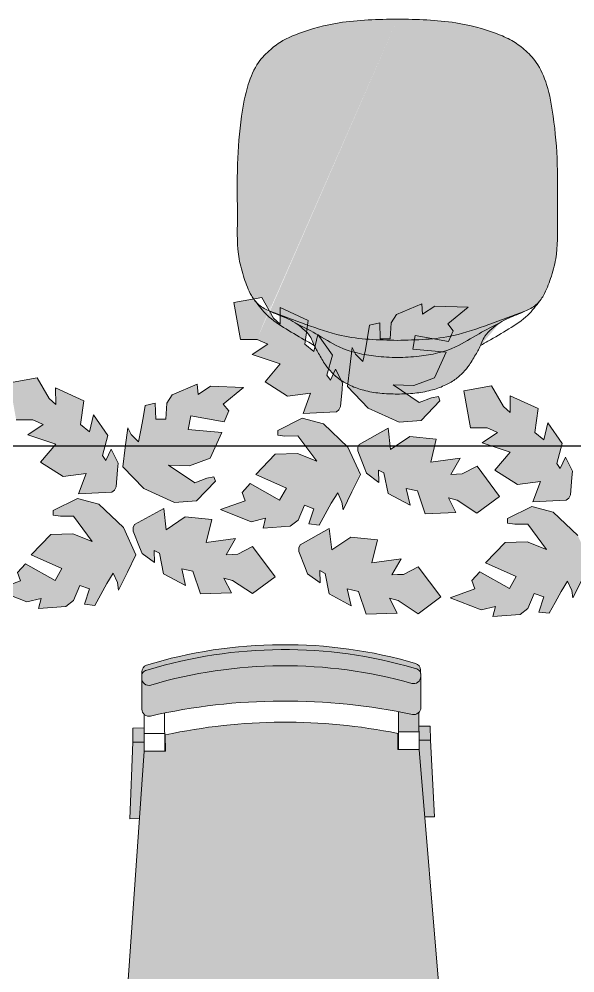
# Model space of a CAD drawing. Header units: millimetres. Extents: x -2729 to 15248, y -12439 to 5292.
# Drawn here: x 4422.8 to 4501.7, y -8252.7 to -8117.3 of the extents above; entities that cross this region are included whole.
import ezdxf

# ---------------------------------------------------------------- set-up
doc = ezdxf.new("R2010")
doc.units = ezdxf.units.MM
doc.layers.add('gzm', color=250, linetype='Continuous', lineweight=20)
doc.layers.add('ölçüüü', color=165, linetype='Continuous', lineweight=20)
doc.layers.add('tefris', color=39, linetype='Continuous')

# ---------------------------------------------------------------- blocks, each defined once
blk = doc.blocks.new('dfgbdf')
at = {"layer": 'tefris', "color": 250, "lineweight": 9}
for p, q in [((-2454111.619684269, 525210.158802735), (-2454111.61313714, 525211.0721156007)), ((-2454072.020701715, 525209.8749354146), (-2454072.014154585, 525210.7882482801)), ((-2454111.619684269, 525210.158802735), (-2454111.651142441, 525205.7704439993)), ((-2454111.619684269, 525210.158802735), (-2454111.651142441, 525205.7704439993)), ((-2454072.020701715, 525209.8749354146), (-2454072.052159887, 525205.4865766789)), ((-2454072.020701715, 525209.8749354146), (-2454072.052159887, 525205.4865766789)), ((-2454111.393876919, 525199.8079857455), (-2454111.356269388, 525205.054168995)), ((-2454108.455731259, 525205.1188426953), (-2454108.493951429, 525199.7871974818)), ((-2454075.256584268, 525204.8808529217), (-2454075.294804439, 525199.5492077086)), ((-2454072.394878949, 525199.528419445), (-2454072.357271417, 525204.7746026947)), ((-2454112.985563781, 525203.1195695786), (-2454112.999900517, 525201.1196209646)), ((-2454112.985563781, 525203.1195695786), (-2454111.370220672, 525203.107989909)), ((-2454111.375956003, 525202.3079215129), (-2454108.476030512, 525202.2871332491)), ((-2454070.75587959, 525202.8168439397), (-2454072.371222701, 525202.8284236089)), ((-2454070.75587959, 525202.8168439397), (-2454070.770216322, 525200.816895326)), ((-2454112.999900517, 525201.1196209646), (-2454113.57778656, 525190.2564495396)), ((-2454112.999900517, 525201.1196209646), (-2454111.384557405, 525201.1080412957)), ((-2454108.377466755, 525202.0864215513), (-2454108.393953999, 525199.7864806453)), ((-2454075.378314627, 525201.8498654515), (-2454075.394801869, 525199.5499245452)), ((-2454075.276883522, 525202.0491434757), (-2454072.376958031, 525202.0283552122)), ((-2454114.364413285, 525164.5024694676), (-2454111.393876919, 525199.8079857455)), ((-2454111.393876919, 525199.8079857455), (-2454108.393953999, 525199.7864806453)), ((-2454075.394801869, 525199.5499245452), (-2454072.394878949, 525199.528419445)), ((-2454069.8998299, 525163.7397039934), (-2454072.394878949, 525199.528419445)), ((-2454070.770216322, 525200.816895326), (-2454072.385559435, 525200.828474995)), ((-2454070.770216322, 525200.816895326), (-2454070.348128059, 525189.946555534)), ((-2454113.57778656, 525190.2564495396), (-2454112.198356299, 525190.2465610235)), ((-2454070.348128059, 525189.946555534), (-2454071.727558321, 525189.95644405))]:
    blk.add_line(p, q, dxfattribs=at)
for centre, radius, start, end in [((-2454092.409191321, 525148.7779265486), 65.89265889045396, 89.45884940670703, 106.2935274857314), ((-2454092.109199028, 525148.7757760386), 65.89265889045396, 72.8850311529628, 89.71970926283139), ((-2454092.409191321, 525148.7779265486), 65.19265889045396, 89.45884940670703, 106.2935274857314), ((-2454092.112385946, 525148.7757988839), 65.19265889045396, 72.8850311529628, 89.71970926283139), ((-2454110.613162832, 525211.0649472337), 1, 106.424976356534, 179.5892793318425), ((-2454073.014128892, 525210.795416647), 1, 359.5892793318426, 72.75358231075933), ((-2454110.95488347, 525210.5468397918), 0.6645643387296895, 128.1842560686453, 174.5564035868221), ((-2454110.477309588, 525209.903743491), 1.465455548318734, 98.72199400806039, 127.3173746617995), ((-2454092.43093583, 525145.7446062912), 65.92605708526092, 89.4589154703867, 105.7679051027529), ((-2454092.130943537, 525145.7424557811), 65.92605708526092, 73.41065353881503, 89.71964317462334), ((-2454073.169802533, 525209.636302729), 1.465455548318734, 51.8611839938373, 80.45656463648214), ((-2454072.683058072, 525210.2724862649), 0.6645643387296895, 4.622155051725973, 50.99430259902947), ((-2454110.619709962, 525210.1516343682), 1, 179.5892793318425, 285.8993206494205), ((-2454073.020676022, 525209.8821037814), 1, 253.2792379985671, 359.5892793318426), ((-2454092.605583447, 525121.3815767524), 85.28971260092196, 89.48851251595534, 102.0700716838015), ((-2454092.305591153, 525121.3794262424), 85.28971260092196, 77.10848695473183, 89.69004613117218), ((-2454110.651168134, 525205.7632756322), 1, 179.5892793318425, 282.1716553241168), ((-2454073.052134194, 525205.4937450454), 1, 257.0069033155113, 359.5892793318426), ((-2454092.445793999, 525122.746649585), 80.92352941175771, 77.82438813700311, 101.3541705151467), ((-2454072.892565872, 525163.5310621646), 3, 344.9838835373608, 3.987984671885633)]:
    blk.add_arc(centre, radius, start, end, dxfattribs=at)
blk = doc.blocks.new('ttyt')
at = {"layer": 'tefris'}
h = blk.add_hatch(color=18, dxfattribs=at)
h.set_gradient(color1=(8, 8, 8), color2=(92, 92, 92), one_color=1, tint=0.3600000143051147, name='CYLINDER')
h.paths.add_polyline_path([(6334.178618105374, 5339.682296251695, 0.3305505333251211), (6333.474442857099, 5338.720571267003), (6333.478429523077, 5338.200060074267, -0.2427438629334576), (6333.754304830696, 5338.743404545871, -0.119052518395025), (6334.387333011036, 5339.013169426988, -0.0735875389792936), (6353.256004725363, 5341.885979214966, -0.0735875389735171), (6372.160210360553, 5339.257135819461, -0.1190525126681235), (6372.796670255961, 5338.995570291582, -0.2196094287040335), (6373.07660225943, 5338.514117307777), (6373.073616796883, 5338.976350916367, 0.3305455976475086), (6372.357077971813, 5339.928882158877, 0.0735875385497968), (6353.249890330029, 5342.585952510177, 0.0735875387030554)])
edge = h.paths.add_edge_path()
edge.add_ellipse((6417.213796264273, 5230.364866829062), major_axis=(-119.3420201236627, 37.18174596169329), ratio=0.4265283154215424, start_angle=297.7073354583348, end_angle=323.01772509326184, ccw=False)
edge.add_line((6375.765653235617, 5292.718661645711), (6372.84636196053, 5327.71237951848))
edge.add_line((6372.846361960063, 5327.71237951848), (6369.846424531438, 5327.693003607382))
edge.add_line((6369.846424531903, 5327.6930036068), (6369.831569667685, 5329.992955635701))
edge.add_arc((6353.843589830924, 5250.664511096248), 80.92352941115504, 438.6051640350927, 462.1349463954)
edge.add_line((6336.832257955116, 5329.779820614544), (6336.847112819799, 5327.479868585876))
edge.add_line((6336.847112819799, 5327.47986858576), (6333.847175391171, 5327.460492674544))
edge.add_line((6333.847175391171, 5327.460492674544), (6331.326726071782, 5291.673557088935))
edge.add_arc((6334.319313206024, 5291.462791230114), 3.000000000802631, 175.9713498595306, 194.9687877263636)
h.paths.add_polyline_path([(6371.899771915995, 5332.690089227448, 0.4790289221056363), (6373.107859079506, 5333.674680017217), (6373.079515705597, 5338.063033634615, -0.500271849319481), (6371.804906211573, 5337.095025118956, 0.07128175433068201), (6353.269266188856, 5339.586015168627, 0.0712817547301692), (6334.767348582635, 5336.855807990119, -0.5002619448420746), (6333.480341856148, 5337.807239916691), (6333.508685195599, 5333.418891651606, 0.4790207402578018), (6334.729389093596, 5332.450014150053, -0.0549629285443206), (6353.301559147671, 5334.586158196026, -0.054962927260355)])
h.paths.add_polyline_path([(6353.256004725363, 5341.885979214966, 0.0735875389792797), (6334.387333011036, 5339.013169426988, 0.1254224069759553), (6333.725071413222, 5338.721070913879, 0.2281353875295868), (6333.478429523077, 5338.200060074267), (6333.480341651259, 5337.807271609366), (6333.480341856148, 5337.807239924142, 0.4988503369004011), (6334.763017048373, 5336.854520765882, -0.071298977506095), (6353.269266188856, 5339.586015168627, -0.0712989770642944), (6371.809254000675, 5337.093793954749, 0.4988602312897345), (6373.079515704667, 5338.063033634846), (6373.07660225943, 5338.514117309408, 0.205143870496195), (6372.826189772937, 5338.973616089722, 0.1254224130629383), (6372.160210360553, 5339.257135819461, 0.0735875389735347)])
h.paths.add_polyline_path([(6373.644054954652, 5318.150386228742), (6375.023491885293, 5318.159295697048), (6374.453316081095, 5329.022874538371), (6372.83796515806, 5329.012441355551), (6372.846361960063, 5327.71237951848)])
h.paths.add_polyline_path([(6331.793624328231, 5317.88008385017), (6333.173061259802, 5317.888993319174), (6333.847175391171, 5327.460492674544), (6333.838778589166, 5328.760554511617), (6332.223427666132, 5328.750121329495)])
h.paths.add_polyline_path([(6333.825861315023, 5330.760512797212), (6332.210510391988, 5330.750079614393), (6332.223427666132, 5328.750121329495), (6333.838778589166, 5328.760554511617)])
h.paths.add_polyline_path([(6372.83796515806, 5329.012441355551), (6374.453316081095, 5329.022874538371), (6374.440398806486, 5331.022832823967), (6372.825047883451, 5331.012399641381)])
h.paths.add_polyline_path([(6369.930275853503, 5330.193597327502), (6372.830215367269, 5330.212327374894), (6372.8124778967, 5332.958588138271, -0.2540112033113549), (6371.896345175583, 5332.690824602548, 0.0059357257269831), (6369.911554889997, 5333.092130356053)])
at = {"layer": 'tefris', "xscale": -1, "rotation": 359.9593345443694}
blk.add_blockref('dfgbdf', (-2448110.687908199, -518130.1673600384), dxfattribs=at)
blk = doc.blocks.new('çiçekkk')
at = {"lineweight": -2}
h = blk.add_hatch(color=256, dxfattribs=at)
h.dxf.hatch_style = 1
h.set_gradient(color1=(127, 255, 127), color2=(63, 127, 63), tint=1, name='SPHERICAL')
h.paths.add_polyline_path([(-47.96154645910064, 0.5376430540636647), (-50.96746536091086, -2.476748917973964), (-55.39989788441744, -4.388911243875551), (-58.51739452460242, -4.090612729104575), (-61.1360130662124, -1.251930644386447), (-60.911898543578, -0.6307007643354156), (-59.91132123253557, -0.8510128377283763), (-58.20042601975547, -1.525368332409925), (-54.4277642706147, 0.9023637774416784), (-57.38447382557932, 0.8624842868266567), (-60.30728056231964, 2.033803496174185), (-61.87993269318758, 5.700610700534522), (-57.12461009446633, 6.010245471451527), (-57.43473752106546, 7.966973376313035), (-62.18488443077148, 7.214108947178829), (-62.81215603592864, 8.765800904574464), (-61.99696281415345, 9.726480561030256), (-64.84585357951437, 12.14393202453357), (-60.13471887242849, 12.21305429438234), (-58.41419653866068, 11.03109837291595), (-58.24707209342159, 12.50074880404645), (-54.72694978751679, 10.89391950477056), (-53.97715834938754, 9.701660292052107), (-53.88483485281904, 7.404170659168812), (-52.46114298267276, 7.382464675157279), (-52.34731463141361, 9.65947957289154), (-50.93075710686207, 9.296393239575991), (-50.6699932606716, 7.542382492576508), (-50.40922941447568, 5.788371745572476), (-50.06840100097725, 4.096814882081162), (-49.02789061276052, 5.140258256840752), (-48.52158263559795, 6.076066254887336), (-48.232595378553, 3.262340000308538)])
h = blk.add_hatch(color=256, dxfattribs=at)
h.dxf.hatch_style = 1
h.set_gradient(color1=(127, 255, 127), color2=(63, 127, 63), tint=1, name='SPHERICAL')
h.paths.add_polyline_path([(-46.82737061866283, -2.822574576852275), (-47.05121060711642, -2.347946729317298), (-47.21062075228838, 0.09304906026591199), (-47.27217940572881, 1.035676731220519), (-46.22813467316882, 2.966191076605355), (-45.51930214868113, 1.369512167785615), (-45.01609563046804, 2.062964301194369), (-45.72772704884118, 4.934338988419767), (-43.61802284140867, 7.792476939403968), (-43.10154713826159, 5.389791304406572), (-41.80310025213657, 6.392335936700874), (-42.20528142041803, 9.788503919819048), (-38.17123259079382, 11.51203364590037), (-38.24369708858467, 9.15011770858018), (-37.27491574778469, 9.993411895408826), (-35.52763627936292, 12.87663889126816), (-31.60923720744722, 12.08427766990462), (-32.6672183849114, 6.852329977242334), (-35.02925113784659, 6.92480708808216), (-35.77918841311839, 6.612578457934432), (-36.52912568839564, 6.300349827784883), (-34.35805030944539, 4.784518100317653), (-38.36073939246489, 3.513996773644976), (-36.26492740538925, 0.9109448879835323), (-39.49606447081533, -1.050238548727064), (-42.73907127391431, -0.5526321067191021), (-41.75562130118485, -3.442823578062415), (-46.46714290833553, -3.116665996594747)])
h = blk.add_hatch(color=256, dxfattribs=at)
h.dxf.hatch_style = 1
h.set_gradient(color1=(127, 255, 127), color2=(63, 127, 63), tint=1, name='SPHERICAL')
h.paths.add_polyline_path([(-79.7204966985773, -14.65219866219468), (-79.94433668702732, -14.17757081465879), (-80.10374683219561, -11.73657502507649), (-80.16530548563969, -10.7939473541237), (-79.1212607530797, -8.863433008736138), (-78.41242822859022, -10.46011191755406), (-77.90922171037528, -9.766659784144395), (-78.6208531287557, -6.895285096921724), (-76.51114892131227, -4.037147145941162), (-75.99467321817428, -6.439832780934012), (-74.69622633204926, -5.437288148641528), (-75.09840750032163, -2.041120165522443), (-71.06435867070103, -0.3175904394383906), (-71.1368231684828, -2.679506376763129), (-70.16804182769192, -1.836212189935395), (-68.42076235927378, 1.047014805927574), (-64.50236328735988, 0.2546535845649487), (-65.56034446482225, -4.977294108099159), (-67.92237721775746, -4.904816997255693), (-68.67231449302744, -5.217045627407967), (-69.42225176829743, -5.529274257559337), (-67.25117638934897, -7.045105985022928), (-71.25386547237576, -8.315627311692879), (-69.1580534852983, -10.91867919735887), (-72.38919055072256, -12.87986263407038), (-75.63219735381426, -12.3822561920615), (-74.64874738109211, -15.27244766340391), (-79.36026898823911, -14.94629008193442)])
h = blk.add_hatch(color=256, dxfattribs=at)
h.dxf.hatch_style = 1
h.set_gradient(color1=(127, 255, 127), color2=(63, 127, 63), tint=1, name='SPHERICAL')
h.paths.add_polyline_path([(-16.3523092516607, -11.54663461584641), (-19.35822815347455, -14.56102658788131), (-23.79066067697568, -16.47318891378654), (-26.9081573171643, -16.17489039901011), (-29.52677585877245, -13.33620831429198), (-29.30266133613987, -12.71497843424549), (-28.30208402509015, -12.93529050763664), (-26.5911888123137, -13.60964600232091), (-22.81852706317295, -11.18191389246476), (-25.77523661813939, -11.22179338307887), (-28.69804335487788, -10.05047417374044), (-30.27069548574946, -6.383666969371915), (-25.51537288702457, -6.074032198456732), (-25.82550031362734, -4.117304293589767), (-30.57564722332609, -4.870168722734887), (-31.2029188284796, -3.318476765334708), (-30.38772560672078, -2.357797108873455), (-33.23661637206897, 0.0596543546234898), (-28.52548166498855, 0.1287766244713566), (-26.80495933122438, -1.053179296995039), (-26.63783488597983, 0.4164711341391012), (-23.1177125800732, -1.190358165137695), (-22.36792114194941, -2.38261737785524), (-22.27559764538091, -4.680107010743085), (-20.85190577523463, -4.701812994750981), (-20.73807742397002, -2.424798097020357), (-19.32151989942031, -2.78788443032772), (-19.06075605322985, -4.541895177331753), (-18.79999220702848, -6.295905924336691), (-18.45916379353002, -7.987462787830736), (-17.41865340532604, -6.944019413068419), (-16.91234542816164, -6.008211415022743), (-16.62335817111489, -8.82193766959881)])
h = blk.add_hatch(color=256, dxfattribs=at)
h.dxf.hatch_style = 1
h.set_gradient(color1=(127, 255, 127), color2=(63, 127, 63), tint=1, name='SPHERICAL')
h.paths.add_polyline_path([(-15.21813341122288, -14.90685224676599), (-15.44197339967468, -14.43222439923192), (-15.60138354484661, -11.99122860964598), (-15.66294219829069, -11.04860093869229), (-14.61889746572524, -9.118086593307453), (-13.9100649412394, -10.71476550212082), (-13.40685842302628, -10.02131336871389), (-14.11848984140306, -7.149938681488493), (-12.00878563396509, -4.291800730508837), (-11.49230993082165, -6.694486365508054), (-10.19386304469662, -5.691941733207388), (-10.59604421297263, -2.295773750092848), (-6.561995383355678, -0.5722440240106152), (-6.634459881133808, -2.934159961335353), (-5.665678540335647, -2.090865774502161), (-3.918399071922975, 0.7923612213535307), (-1.09139e-11, 0), (-1.057981177467808, -5.231947692665925), (-3.420013930404818, -5.159470581826096), (-4.169951205676621, -5.471699211977465), (-4.919888480952066, -5.783927842127013), (-2.748813101999985, -7.299759569591515), (-6.751502185024946, -8.570280896260554), (-4.655690197949295, -11.17333278192927), (-7.886827263377199, -13.1345162186335), (-11.12983406646526, -12.63690977662827), (-10.14638409374493, -15.52710124796795), (-14.85790570089011, -15.20094366650301)])
h = blk.add_hatch(color=256, dxfattribs=at)
h.dxf.hatch_style = 1
h.set_gradient(color1=(127, 255, 127), color2=(63, 127, 63), tint=1, name='SPHERICAL')
h.paths.add_polyline_path([(-49.60635946421825, -8.080135256430367), (-49.61797079773896, -8.604769520486116), (-50.56514479039107, -10.8601483061384), (-50.93091044164428, -11.73109714633392), (-52.72702720582856, -12.99239790774481), (-52.64843380695311, -11.24721878705895), (-53.40830481247758, -11.64305804265495), (-54.05349836861205, -14.53008716359818), (-57.21731911631286, -16.14564981052808), (-56.60675218733013, -13.76513443822023), (-58.2162042968921, -14.08250482568837), (-59.37259540697778, -17.30096195017722), (-63.75176297868347, -17.04212598786944), (-62.63241331486643, -14.96103148531711), (-63.87578057256906, -15.28308774480774), (-66.72650425276515, -17.08290938864593), (-69.87893574301232, -14.6244823933639), (-66.5963804928906, -10.41527440841309), (-64.51518709475931, -11.53468751227774), (-63.70474312408987, -11.59012400510255), (-62.89429915341861, -11.64556049791736), (-64.16021894262667, -9.319886141011011), (-60.011363665315, -9.97007397912057), (-60.72453394810691, -6.705155120655032), (-56.95770986062598, -6.392867589686827), (-54.27802362908551, -8.286009685915813), (-53.86765287346314, -5.260786316836857), (-49.79739099503239, -7.656153274878307)])
h = blk.add_hatch(color=256, dxfattribs=at)
h.dxf.hatch_style = 1
h.set_gradient(color1=(127, 255, 127), color2=(63, 127, 63), tint=1, name='SPHERICAL')
h.paths.add_polyline_path([(-50.06474882512158, -11.94191253984354), (-48.21720252252635, -8.106722835913388), (-44.66002782636858, -4.843391559908923), (-41.61780611924039, -4.099984275704627), (-38.211372939375, -5.919734817863171), (-38.21874724748523, -6.580113120575332), (-39.23612717224387, -6.701069533194637), (-41.0736261070324, -6.626803612770345), (-43.83818646451254, -10.16008337816401), (-41.05901259537131, -9.15017527775126), (-37.91358122665771, -9.295259443940267), (-35.22263840128289, -12.24102530517757), (-39.61170182721616, -14.09712038691577), (-38.67539533407761, -15.84305660148038), (-34.43696571210786, -13.57008171117013), (-33.33433819246238, -14.82922036526178), (-33.78830109724004, -16.00453439659395), (-30.30291315577779, -17.35075914335175), (-34.72933300717341, -18.96518641503917), (-36.74283648912933, -18.41471331899174), (-36.41740623975421, -19.85759173476617), (-40.27014406863236, -19.49762969863332), (-41.37028687338896, -18.6182236262548), (-42.2129531836581, -16.47885555815992), (-43.56461125339229, -16.92650514587421), (-42.92336536223593, -19.11432539560519), (-44.38054094525251, -19.23723278376747), (-45.20357005992264, -17.66650856848446), (-46.02659917459277, -16.0957843531969), (-46.90470394558724, -14.61036837070514), (-47.54423920340378, -15.93793403699601), (-47.71467240715175, -16.98818967255101), (-48.91281863639597, -14.42596121205497)])
h = blk.add_hatch(color=256, dxfattribs=at)
h.dxf.hatch_style = 1
h.set_gradient(color1=(127, 255, 127), color2=(63, 127, 63), tint=1, name='SPHERICAL')
h.paths.add_polyline_path([(-82.95787490502335, -23.77153662518777), (-81.1103286024263, -19.93634692125306), (-77.5531539062722, -16.6730156452486), (-74.51093219914219, -15.92960836104521), (-71.10449901927495, -17.74935890320375), (-71.11187332739064, -18.4097372059141), (-72.12925325214745, -18.53069361853613), (-73.96675218693962, -18.45642769811184), (-76.73131254441978, -21.98970746350915), (-73.95213867527126, -20.97979936309457), (-70.80670730656857, -21.12488352928176), (-68.11576448118832, -24.07064939052271), (-72.5048279071234, -25.92674447225818), (-71.56852141398122, -27.67268068682188), (-67.33009179200963, -25.39970579650981), (-66.22746427237142, -26.65884445059964), (-66.68142717714727, -27.83415848192999), (-63.19603923568138, -29.18038322869506), (-67.6224590870879, -30.79481050038157), (-69.63596256903111, -30.24433740433233), (-69.3105323196578, -31.68721582010495), (-73.16327014853596, -31.32725378397572), (-74.26341295329985, -30.4478477115963), (-75.10607926356715, -28.30847964350052), (-76.45773733330134, -28.75612923121389), (-75.81649144214498, -30.94394948095033), (-77.27366702515792, -31.06685686911533), (-78.09669613983351, -29.49613265382323), (-78.9197252545, -27.92540843854204), (-79.79783002549448, -26.43999245604846), (-80.43736528330918, -27.76755812233933), (-80.60779848705171, -28.81781375788978), (-81.80594471629956, -26.25558529739647)])
h = blk.add_hatch(color=256, dxfattribs=at)
h.dxf.hatch_style = 1
h.set_gradient(color1=(127, 255, 127), color2=(63, 127, 63), tint=1, name='SPHERICAL')
h.paths.add_polyline_path([(-18.45551161768526, -24.0261902097509), (-16.60796531507731, -20.19100050582256), (-13.05079061891956, -16.92766922982082), (-10.00856891179319, -16.18426194561379), (-6.602135731927774, -18.00401248777325), (-6.609510040041642, -18.66439079048359), (-7.626889964800283, -18.78534720310472), (-9.464388899592448, -18.71108128268406), (-12.2289492570726, -22.24436104807228), (-9.449775387924092, -21.23445294766043), (-6.30434401921957, -21.37953711384762), (-3.613401193833851, -24.32530297508947), (-8.002464619770763, -26.18139805682495), (-7.066158126635855, -27.92733427139229), (-2.827728504664263, -25.65435938108112), (-1.725100985020616, -26.91349803516823), (-2.179063889801909, -28.08881206650403), (1.30632405166034, -29.43503681326183), (-3.120095799738919, -31.04946408494743), (-5.133599281685746, -30.49899098889909), (-4.808169032308795, -31.94186940467535), (-8.660906861185138, -31.58190736854704), (-9.761049665941751, -30.70250129616761), (-10.60371597621997, -28.56313322807), (-11.95537404595234, -29.01078281578339), (-11.31412815479598, -31.19860306551618), (-12.77130373780164, -31.32151045368118), (-13.59433285248087, -29.75078623839545), (-14.41736196714919, -28.18006202310971), (-15.29546673814548, -26.69464604060977), (-15.93500199596201, -28.02221170690609), (-16.10543519970633, -29.07246734245929), (-17.30358142895784, -26.5102388819696)])
h = blk.add_hatch(color=256, dxfattribs=at)
h.dxf.hatch_style = 1
h.set_gradient(color1=(127, 255, 127), color2=(63, 127, 63), tint=1, name='SPHERICAL')
h.paths.add_polyline_path([(-17.99712225677649, -20.16441292634409), (-18.00873359029356, -20.68904719039711), (-18.95590758294202, -22.94442597604939), (-19.32167323420071, -23.81537481623855), (-21.11778999838498, -25.0766755776549), (-21.03919659952589, -23.33149645696995), (-21.79906760503763, -23.72733571256596), (-22.44426116117393, -26.61436483350462), (-25.60808190886746, -28.22992748043726), (-24.99751497989019, -25.8494121081294), (-26.60696708945216, -26.16678249559845), (-27.76335819952874, -29.38523962008913), (-32.14252577123989, -29.12640365778134), (-31.02317610742102, -27.04530915523174), (-32.26654336512547, -27.36736541472419), (-35.11726704532157, -29.16718705855601), (-38.26969853557239, -26.70876006326853), (-34.98714328544885, -22.49955207832227), (-32.90594988731755, -23.61896518218873), (-32.09550591664811, -23.674401675009), (-31.28506194597503, -23.72983816783108), (-32.55098173517399, -21.40416381092018), (-28.40212645787324, -22.05435164902792), (-29.11529674066151, -18.78943279056875), (-25.34847265318604, -18.47714525959418), (-22.66878642164738, -20.37028735582317), (-22.25841566601776, -17.34506398674966), (-18.18815378759063, -19.74043094478474)])
h = blk.add_hatch(color=256, dxfattribs=at)
h.dxf.hatch_style = 1
h.set_gradient(color1=(127, 255, 127), color2=(63, 127, 63), tint=1, name='SPHERICAL')
h.paths.add_polyline_path([(-41.56645986711736, -22.5262245514059), (-41.57807120063806, -23.05085881545892), (-42.52524519328654, -25.30623760111485), (-42.8910108445434, -26.17718644130764), (-44.68712760872769, -27.43848720271854), (-44.60853420986678, -25.69330808203449), (-45.36840521538031, -26.08914733763049), (-46.01359877150935, -28.97617645857463), (-49.17741951920834, -30.59173910550362), (-48.56685259023652, -28.21122373319213), (-50.17630469979304, -28.52859412066391), (-51.33269580987871, -31.74705124515367), (-55.71186338157713, -31.48821528284499), (-54.5925137177619, -29.40712078029537), (-55.83588097546817, -29.72917703978783), (-58.68660465566063, -31.52899868361965), (-61.83903614591328, -29.07057168833399), (-58.55648089579154, -24.86136370338773), (-56.47528749765661, -25.98077680725146), (-55.66484352699262, -26.03621330007263), (-54.85439955631955, -26.09164979289563), (-56.12031934552215, -23.76597543598473), (-51.97146406821412, -24.41616327409429), (-52.68463435100421, -21.15124441562784), (-48.91781026352329, -20.83895688466328), (-46.23812403199008, -22.73209898089044), (-45.8277532763641, -19.70687561181148), (-41.75749139793333, -22.10224256985112)])
at = {"color": 7, "lineweight": 0}
for points in [[(-47.96154645910064, 0.5376430540636647), (-50.96746536091086, -2.476748917973964), (-55.39989788441744, -4.388911243875551), (-58.51739452460242, -4.090612729104575), (-61.1360130662124, -1.251930644386447), (-60.911898543578, -0.6307007643354156), (-59.91132123253557, -0.8510128377283763), (-58.20042601975547, -1.525368332409925), (-54.4277642706147, 0.9023637774416784), (-57.38447382557932, 0.8624842868266567), (-60.30728056231964, 2.033803496174185), (-61.87993269318758, 5.700610700534522), (-57.12461009446633, 6.010245471451527), (-57.43473752106546, 7.966973376313035), (-62.18488443077148, 7.214108947178829), (-62.81215603592864, 8.765800904574464), (-61.99696281415345, 9.726480561030256), (-64.84585357951437, 12.14393202453357), (-60.13471887242849, 12.21305429438234), (-58.41419653866068, 11.03109837291595), (-58.24707209342159, 12.50074880404645), (-54.72694978751679, 10.89391950477056), (-53.97715834938754, 9.701660292052107), (-53.88483485281904, 7.404170659168812), (-52.46114298267276, 7.382464675157279), (-52.34731463141361, 9.65947957289154), (-50.93075710686207, 9.296393239575991), (-50.6699932606716, 7.542382492576508), (-50.40922941447568, 5.788371745572476), (-50.06840100097725, 4.096814882081162), (-49.02789061276052, 5.140258256840752), (-48.52158263559795, 6.076066254887336), (-48.52158263559795, 6.076066254887336), (-48.232595378553, 3.262340000308538), (-47.96154645910064, 0.5376430540636647)], [(-46.82737061866283, -2.822574576852275), (-47.05121060711642, -2.347946729317298), (-47.21062075228838, 0.09304906026591199), (-47.27217940572881, 1.035676731220519), (-46.22813467316882, 2.966191076605355), (-45.51930214868113, 1.369512167785615), (-45.01609563046804, 2.062964301194369), (-45.72772704884118, 4.934338988419767), (-43.61802284140867, 7.792476939403968), (-43.10154713826159, 5.389791304406572), (-41.80310025213657, 6.392335936700874), (-42.20528142041803, 9.788503919819048), (-38.17123259079382, 11.51203364590037), (-38.24369708858467, 9.15011770858018), (-37.27491574778469, 9.993411895408826), (-35.52763627936292, 12.87663889126816), (-31.60923720744722, 12.08427766990462), (-32.6672183849114, 6.852329977242334), (-35.02925113784659, 6.92480708808216), (-35.77918841311839, 6.612578457934432), (-36.52912568839564, 6.300349827784883), (-34.35805030944539, 4.784518100317653), (-38.36073939246489, 3.513996773644976), (-36.26492740538925, 0.9109448879835323), (-39.49606447081533, -1.050238548727064), (-42.73907127391431, -0.5526321067191021), (-41.75562130118485, -3.442823578062415), (-46.46714290833553, -3.116665996594747), (-46.82737061866283, -2.822574576852275)], [(-79.7204966985773, -14.65219866219468), (-79.94433668702732, -14.17757081465879), (-80.10374683219561, -11.73657502507649), (-80.16530548563969, -10.7939473541237), (-79.1212607530797, -8.863433008736138), (-78.41242822859022, -10.46011191755406), (-77.90922171037528, -9.766659784144395), (-78.6208531287557, -6.895285096921724), (-76.51114892131227, -4.037147145941162), (-75.99467321817428, -6.439832780934012), (-74.69622633204926, -5.437288148641528), (-75.09840750032163, -2.041120165522443), (-71.06435867070103, -0.3175904394383906), (-71.1368231684828, -2.679506376763129), (-70.16804182769192, -1.836212189935395), (-68.42076235927378, 1.047014805927574), (-64.50236328735988, 0.2546535845649487), (-65.56034446482225, -4.977294108099159), (-67.92237721775746, -4.904816997255693), (-68.67231449302744, -5.217045627407967), (-69.42225176829743, -5.529274257559337), (-67.25117638934897, -7.045105985022928), (-71.25386547237576, -8.315627311692879), (-69.1580534852983, -10.91867919735887), (-72.38919055072256, -12.87986263407038), (-75.63219735381426, -12.3822561920615), (-74.64874738109211, -15.27244766340391), (-79.36026898823911, -14.94629008193442), (-79.7204966985773, -14.65219866219468)], [(-16.3523092516607, -11.54663461584641), (-19.35822815347455, -14.56102658788131), (-23.79066067697568, -16.47318891378654), (-26.9081573171643, -16.17489039901011), (-29.52677585877245, -13.33620831429198), (-29.30266133613987, -12.71497843424549), (-28.30208402509015, -12.93529050763664), (-26.5911888123137, -13.60964600232091), (-22.81852706317295, -11.18191389246476), (-25.77523661813939, -11.22179338307887), (-28.69804335487788, -10.05047417374044), (-30.27069548574946, -6.383666969371915), (-25.51537288702457, -6.074032198456732), (-25.82550031362734, -4.117304293589767), (-30.57564722332609, -4.870168722734887), (-31.2029188284796, -3.318476765334708), (-30.38772560672078, -2.357797108873455), (-33.23661637206897, 0.0596543546234898), (-28.52548166498855, 0.1287766244713566), (-26.80495933122438, -1.053179296995039), (-26.63783488597983, 0.4164711341391012), (-23.1177125800732, -1.190358165137695), (-22.36792114194941, -2.38261737785524), (-22.27559764538091, -4.680107010743085), (-20.85190577523463, -4.701812994750981), (-20.73807742397002, -2.424798097020357), (-19.32151989942031, -2.78788443032772), (-19.06075605322985, -4.541895177331753), (-18.79999220702848, -6.295905924336691), (-18.45916379353002, -7.987462787830736), (-17.41865340532604, -6.944019413068419), (-16.91234542816164, -6.008211415022743), (-16.91234542816164, -6.008211415022743), (-16.62335817111489, -8.82193766959881), (-16.3523092516607, -11.54663461584641)], [(-15.21813341122288, -14.90685224676599), (-15.44197339967468, -14.43222439923192), (-15.60138354484661, -11.99122860964598), (-15.66294219829069, -11.04860093869229), (-14.61889746572524, -9.118086593307453), (-13.9100649412394, -10.71476550212082), (-13.40685842302628, -10.02131336871389), (-14.11848984140306, -7.149938681488493), (-12.00878563396509, -4.291800730508837), (-11.49230993082165, -6.694486365508054), (-10.19386304469662, -5.691941733207388), (-10.59604421297263, -2.295773750092848), (-6.561995383355678, -0.5722440240106152), (-6.634459881133808, -2.934159961335353), (-5.665678540335647, -2.090865774502161), (-3.918399071922975, 0.7923612213535307), (-1.09139e-11, 0)], [(-1.057981177467808, -5.231947692665925), (-3.420013930404818, -5.159470581826096), (-4.169951205676621, -5.471699211977465), (-4.919888480952066, -5.783927842127013), (-2.748813101999985, -7.299759569591515), (-6.751502185024946, -8.570280896260554), (-4.655690197949295, -11.17333278192927), (-7.886827263377199, -13.1345162186335), (-11.12983406646526, -12.63690977662827), (-10.14638409374493, -15.52710124796795), (-14.85790570089011, -15.20094366650301), (-15.21813341122288, -14.90685224676599)]]:
    blk.add_lwpolyline(points, dxfattribs=at)
for points, elevation in [([(-49.60635946421825, -8.080135256430367), (-49.61797079773896, -8.604769520486116), (-50.56514479039107, -10.8601483061384), (-50.93091044164428, -11.73109714633392), (-52.72702720582856, -12.99239790774481), (-52.64843380695311, -11.24721878705895), (-53.40830481247758, -11.64305804265495), (-54.05349836861205, -14.53008716359818), (-57.21731911631286, -16.14564981052808), (-56.60675218733013, -13.76513443822023), (-58.2162042968921, -14.08250482568837), (-59.37259540697778, -17.30096195017722), (-63.75176297868347, -17.04212598786944), (-62.63241331486643, -14.96103148531711), (-63.87578057256906, -15.28308774480774), (-66.72650425276515, -17.08290938864593), (-69.87893574301232, -14.6244823933639), (-66.5963804928906, -10.41527440841309), (-64.51518709475931, -11.53468751227774), (-63.70474312408987, -11.59012400510255), (-62.89429915341861, -11.64556049791736), (-64.16021894262667, -9.319886141011011), (-60.011363665315, -9.97007397912057), (-60.72453394810691, -6.705155120655032), (-56.95770986062598, -6.392867589686827), (-54.27802362908551, -8.286009685915813), (-53.86765287346314, -5.260786316836857), (-49.79739099503239, -7.656153274878307), (-49.60635946421825, -8.080135256430367)], -0.04476916557680301), ([(-50.06474882512158, -11.94191253984354), (-48.21720252252635, -8.106722835913388), (-44.66002782636858, -4.843391559908923), (-41.61780611924039, -4.099984275704627), (-38.211372939375, -5.919734817863171), (-38.21874724748523, -6.580113120575332), (-39.23612717224387, -6.701069533194637), (-41.0736261070324, -6.626803612770345), (-43.83818646451254, -10.16008337816401), (-41.05901259537131, -9.15017527775126), (-37.91358122665771, -9.295259443940267), (-35.22263840128289, -12.24102530517757), (-39.61170182721616, -14.09712038691577), (-38.67539533407761, -15.84305660148038), (-34.43696571210786, -13.57008171117013), (-33.33433819246238, -14.82922036526178), (-33.78830109724004, -16.00453439659395), (-30.30291315577779, -17.35075914335175), (-34.72933300717341, -18.96518641503917), (-36.74283648912933, -18.41471331899174), (-36.41740623975421, -19.85759173476617), (-40.27014406863236, -19.49762969863332), (-41.37028687338896, -18.6182236262548), (-42.2129531836581, -16.47885555815992), (-43.56461125339229, -16.92650514587421), (-42.92336536223593, -19.11432539560519), (-44.38054094525251, -19.23723278376747), (-45.20357005992264, -17.66650856848446), (-46.02659917459277, -16.0957843531969), (-46.90470394558724, -14.61036837070514), (-47.54423920340378, -15.93793403699601), (-47.71467240715175, -16.98818967255101), (-47.71467240715175, -16.98818967255101), (-48.91281863639597, -14.42596121205497), (-50.06474882512158, -11.94191253984354)], -0.0447691655768033), ([(-81.1103286024263, -19.93634692125306), (-77.5531539062722, -16.6730156452486), (-74.51093219914219, -15.92960836104521), (-71.10449901927495, -17.74935890320375), (-71.11187332739064, -18.4097372059141), (-72.12925325214745, -18.53069361853613), (-73.96675218693962, -18.45642769811184), (-76.73131254441978, -21.98970746350915), (-73.95213867527126, -20.97979936309457), (-70.80670730656857, -21.12488352928176), (-68.11576448118832, -24.07064939052271), (-72.5048279071234, -25.92674447225818), (-71.56852141398122, -27.67268068682188), (-67.33009179200963, -25.39970579650981), (-66.22746427237142, -26.65884445059964), (-66.68142717714727, -27.83415848192999), (-63.19603923568138, -29.18038322869506), (-67.6224590870879, -30.79481050038157), (-69.63596256903111, -30.24433740433233), (-69.3105323196578, -31.68721582010495), (-73.16327014853596, -31.32725378397572), (-74.26341295329985, -30.4478477115963), (-75.10607926356715, -28.30847964350052), (-76.45773733330134, -28.75612923121389), (-75.81649144214498, -30.94394948095033), (-77.27366702515792, -31.06685686911533), (-78.09669613983351, -29.49613265382323), (-78.9197252545, -27.92540843854204), (-79.79783002549448, -26.43999245604846), (-80.43736528330918, -27.76755812233933), (-80.60779848705171, -28.81781375788978), (-80.60779848705171, -28.81781375788978), (-81.80594471629956, -26.25558529739647)], -0.0447691655768238), ([(-18.45551161768526, -24.0261902097509), (-16.60796531507731, -20.19100050582256), (-13.05079061891956, -16.92766922982082), (-10.00856891179319, -16.18426194561379), (-6.602135731927774, -18.00401248777325), (-6.609510040041642, -18.66439079048359), (-7.626889964800283, -18.78534720310472), (-9.464388899592448, -18.71108128268406), (-12.2289492570726, -22.24436104807228), (-9.449775387924092, -21.23445294766043), (-6.30434401921957, -21.37953711384762), (-3.613401193833851, -24.32530297508947), (-8.002464619770763, -26.18139805682495), (-7.066158126635855, -27.92733427139229), (-2.827728504664263, -25.65435938108112), (-1.725100985020616, -26.91349803516823), (-2.179063889801909, -28.08881206650403), (1.30632405166034, -29.43503681326183), (-3.120095799738919, -31.04946408494743), (-5.133599281685746, -30.49899098889909), (-4.808169032308795, -31.94186940467535), (-8.660906861185138, -31.58190736854704), (-9.761049665941751, -30.70250129616761), (-10.60371597621997, -28.56313322807), (-11.95537404595234, -29.01078281578339), (-11.31412815479598, -31.19860306551618), (-12.77130373780164, -31.32151045368118), (-13.59433285248087, -29.75078623839545), (-14.41736196714919, -28.18006202310971), (-15.29546673814548, -26.69464604060977), (-15.93500199596201, -28.02221170690609), (-16.10543519970633, -29.07246734245929), (-16.10543519970633, -29.07246734245929), (-17.30358142895784, -26.5102388819696), (-18.45551161768526, -24.0261902097509)], -0.0447691655767838), ([(-17.99712225677649, -20.16441292634409), (-18.00873359029356, -20.68904719039711), (-18.95590758294202, -22.94442597604939), (-19.32167323420071, -23.81537481623855), (-21.11778999838498, -25.0766755776549), (-21.03919659952589, -23.33149645696995), (-21.79906760503763, -23.72733571256596), (-22.44426116117393, -26.61436483350462), (-25.60808190886746, -28.22992748043726), (-24.99751497989019, -25.8494121081294), (-26.60696708945216, -26.16678249559845), (-27.76335819952874, -29.38523962008913), (-32.14252577123989, -29.12640365778134), (-31.02317610742102, -27.04530915523174), (-32.26654336512547, -27.36736541472419), (-35.11726704532157, -29.16718705855601), (-38.26969853557239, -26.70876006326853), (-34.98714328544885, -22.49955207832227), (-32.90594988731755, -23.61896518218873), (-32.09550591664811, -23.674401675009), (-31.28506194597503, -23.72983816783108), (-32.55098173517399, -21.40416381092018), (-28.40212645787324, -22.05435164902792), (-29.11529674066151, -18.78943279056875), (-25.34847265318604, -18.47714525959418), (-22.66878642164738, -20.37028735582317), (-22.25841566601776, -17.34506398674966), (-18.18815378759063, -19.74043094478474), (-17.99712225677649, -20.16441292634409)], -0.0447691655767835), ([(-41.56645986711736, -22.5262245514059), (-41.57807120063806, -23.05085881545892), (-42.52524519328654, -25.30623760111485), (-42.8910108445434, -26.17718644130764), (-44.68712760872769, -27.43848720271854), (-44.60853420986678, -25.69330808203449), (-45.36840521538031, -26.08914733763049), (-46.01359877150935, -28.97617645857463), (-49.17741951920834, -30.59173910550362), (-48.56685259023652, -28.21122373319213), (-50.17630469979304, -28.52859412066391), (-51.33269580987871, -31.74705124515367), (-55.71186338157713, -31.48821528284499), (-54.5925137177619, -29.40712078029537), (-55.83588097546817, -29.72917703978783), (-58.68660465566063, -31.52899868361965), (-61.83903614591328, -29.07057168833399), (-58.55648089579154, -24.86136370338773), (-56.47528749765661, -25.98077680725146), (-55.66484352699262, -26.03621330007263), (-54.85439955631955, -26.09164979289563), (-56.12031934552215, -23.76597543598473), (-51.97146406821412, -24.41616327409429), (-52.68463435100421, -21.15124441562784), (-48.91781026352329, -20.83895688466328), (-46.23812403199008, -22.73209898089044), (-45.8277532763641, -19.70687561181148), (-41.75749139793333, -22.10224256985112), (-41.56645986711736, -22.5262245514059)], -0.0447691655767981)]:
    blk.add_lwpolyline(points, dxfattribs=dict(at, elevation=elevation))
blk = doc.blocks.new('sand444')
at = {"layer": 'ölçüüü'}
h = blk.add_hatch(color=8, dxfattribs=at)
edge = h.paths.add_edge_path()
edge.add_spline(control_points=[(11.79730098139043, -6.911430232852581), (11.73565516875896, -6.764556564128723), (11.56237452013738, -6.371472614933737), (11.01150431129281, -5.469092858547809), (10.34535144293841, -4.27068741559924), (9.326493119438963, -3.016583162374443), (8.139800317283518, -1.988900359021499), (6.594566796837169, -1.120702949367113), (4.673651460932887, -0.4514579842798412), (2.42612194306639, -0.0746324430947425), (0.8268217432669189, -0.0254347176960437), (0, 0)], knot_values=[0, 0, 0, 0, 0.4741418305365812, 1.280659646593719, 3.172283352701652, 4.57795197911099, 6.105069403123605, 7.853744421752856, 9.861773524982826, 12.17886720917256, 14.65896671629689, 14.65896671629689, 14.65896671629689, 14.65896671629689], degree=3, periodic=0)
edge.add_spline(control_points=[(0, 0), (-0.8268217432741947, -0.0254347176960437), (-2.42612194306639, -0.0746324431238463), (-4.673651460940162, -0.4514579842798412), (-6.594566796833531, -1.120702949367113), (-8.139800317294426, -1.988900359006946), (-9.326493119438963, -3.016583162388997), (-10.34535144294205, -4.270687415584689), (-11.01150431128553, -5.469092858562362), (-11.56237452013374, -6.371472614948285), (-11.73565516875533, -6.764556564114172), (-11.79730098138316, -6.911430232823478)], knot_values=[0, 0, 0, 0, 2.480099507127969, 4.797193191317701, 6.805222294547672, 8.55389731317692, 10.08101473718953, 11.48668336359887, 13.37830706970681, 14.18482488576394, 14.65896671628696, 14.65896671628696, 14.65896671628696, 14.65896671628696], degree=3, periodic=0)
edge.add_spline(control_points=[(-11.79730098138316, -6.911430232823478), (-11.98853224324557, -7.367046531900996), (-12.31789827757166, -8.290573090256657), (-13.39597047431744, -9.288585325630264), (-14.13464435351125, -9.87649392503954), (-14.52903912428155, -10.1298585023178)], knot_values=[14.65896671628696, 14.65896671628696, 14.65896671628696, 14.65896671628696, 16.12980044664162, 17.55819386866713, 18.96786225881768, 18.96786225881768, 18.96786225881768, 18.96786225893369], degree=3, periodic=0)
edge.add_spline(control_points=[(-14.5290391243725, -10.12985850237601), (-13.53714047068933, -9.629066794776008), (-11.41044416535442, -8.555336257588351), (-7.910544580507121, -6.239909482974326), (-3.827825955013393, -5.36247597503825), (-1.024052482182014, -5.216740720934462), (-3.638e-12, -5.182138957999995)], knot_values=[0, 0, 0, 0, 8868.326629043597, 19014.27873350545, 33233.62681145068, 41418.70595177518, 41418.70595177518, 41418.70595177518, 41418.70595177518], degree=3, periodic=0)
edge.add_spline(control_points=[(-3.638e-12, -5.182138957999995), (1.024052482182014, -5.216740720934462), (3.827825955009755, -5.36247597503825), (7.910544580503482, -6.239909482974326), (11.41044416535078, -8.555336257588351), (13.5371404706857, -9.629066794776008), (14.52903912436886, -10.12985850237601)], knot_values=[0, 0, 0, 0, 8185.079140325266, 22404.42721827049, 32550.37932273233, 41418.70595177596, 41418.70595177596, 41418.70595177596, 41418.70595177596], degree=3, periodic=0)
edge.add_spline(control_points=[(14.5290391243725, -10.12985850237601), (14.13464435356582, -9.876493925054092), (13.39597047435018, -9.288585325659367), (12.31789827756438, -8.290573090256657), (11.98853224324193, -7.367046531915548), (11.79730098139043, -6.911430232852581)], knot_values=[14.6589667162969, 14.6589667162969, 14.6589667162969, 14.65896671630599, 16.06863510656965, 17.49702852859767, 18.96786225893876, 18.96786225893876, 18.96786225893876, 18.96786225893876], degree=3, periodic=0)
h = blk.add_hatch(color=8, dxfattribs=at)
edge = h.paths.add_edge_path()
edge.add_spline(control_points=[(14.52903912436886, -10.12985850237601), (13.5371404706857, -9.629066794776008), (11.41044416535078, -8.555336257588351), (7.910544580503482, -6.239909482974326), (3.827825955009755, -5.36247597503825), (1.024052482182014, -5.216740720934462), (-3.638e-12, -5.182138957999995)], knot_values=[0, 0, 0, 0, 8868.326629043615, 19014.27873350546, 33233.62681145068, 41418.70595177596, 41418.70595177596, 41418.70595177596, 41418.70595177596], degree=3, periodic=0)
edge.add_spline(control_points=[(-3.638e-12, -5.182138957999995), (-1.024052482182014, -5.216740720934462), (-3.827825955013393, -5.36247597503825), (-7.910544580507121, -6.239909482974326), (-11.41044416535442, -8.555336257588351), (-13.53714047068933, -9.629066794776008), (-14.5290391243725, -10.12985850237601)], knot_values=[0, 0, 0, 0, 8185.079140324517, 22404.42721826974, 32550.3793227316, 41418.70595177518, 41418.70595177518, 41418.70595177518, 41418.70595177518], degree=3, periodic=0)
edge.add_spline(control_points=[(-14.52903912431429, -10.1298585023469), (-14.92051859328057, -10.38135025002702), (-16.09728418242594, -10.98133341722132), (-17.32916669589758, -11.41021933130105), (-18.10624324934542, -11.75659823491878)], knot_values=[18.96786225881768, 18.96786225881768, 18.96786225881768, 18.96786225893369, 20.36711061019442, 22.90171000762222, 22.90171000762222, 22.90171000762222, 22.90171000767978], degree=3, periodic=0)
edge.add_spline(control_points=[(-18.10624324939636, -11.75659823491878), (-16.39903670418789, -11.13605558192648), (-13.0517441453594, -9.919367530528687), (-7.145599148323527, -7.781555374807793), (-2.691337289223154, -7.689746070158435), (-4.82978066e-08, -7.634273399584341)], knot_values=[0, 0, 0, 0, 5.457722337495295, 10.7008688665906, 18.70522445151627, 18.70522445151627, 18.70522445151627, 18.70522445151627], degree=3, periodic=0)
edge.add_spline(control_points=[(4.82941687e-08, -7.634273399584341), (2.691337289212239, -7.689746070158435), (7.145599148319888, -7.781555374807793), (13.0517441453594, -9.919367530528687), (16.39903670418789, -11.13605558192648), (18.10624324939272, -11.75659823491878)], knot_values=[0, 0, 0, 0, 8.004355584925662, 13.24750211402098, 18.70522445151627, 18.70522445151627, 18.70522445151627, 18.70522445151627], degree=3, periodic=0)
edge.add_spline(control_points=[(18.10624324941091, -11.75659823491878), (17.32916669594487, -11.4102193313156), (16.09728418245504, -10.98133341726498), (14.92051859330968, -10.38135025002702), (14.5290391243725, -10.12985850237601)], knot_values=[18.96786225892966, 18.96786225892966, 18.96786225892966, 18.96786225895518, 21.50246165644055, 22.90171000769218, 22.90171000769218, 22.90171000769218, 22.90171000770127], degree=3, periodic=0)
h = blk.add_hatch(color=8, dxfattribs=at)
edge = h.paths.add_edge_path()
edge.add_spline(control_points=[(0, -53.25529220886529), (2.7770729378135, -53.20283090914017), (7.550612185728822, -53.11265406994789), (12.97065128843678, -51.69156754016876), (16.2051831481258, -50.30517036185482), (18.13473001696911, -48.92873809694719), (20.02980064756775, -46.93781528074761), (21.44402726808403, -43.63230245397422), (22.28620230410525, -38.73788623738801), (22.8564234808473, -32.31174144997203), (22.63672667670835, -25.56351315825305), (22.82905250123076, -20.05516230284411), (21.79234973961502, -16.49621022993233), (20.97750870065647, -14.23699598218081), (19.72474114527358, -12.55494309762434), (18.6614860395457, -12.00409558640967), (18.10624324941818, -11.75659823493333)], knot_values=[22.90171000767577, 22.90171000767577, 22.90171000767577, 22.90171000767577, 31.20496724287243, 37.17426450999258, 39.57628966592468, 41.7176846199236, 44.24529401529083, 47.72155746057447, 52.29633672642517, 59.12168667113053, 67.01894041420569, 72.60559410311589, 75.46566751585972, 78.07847121454284, 79.78932197979844, 81.60036367839965, 81.60036367839965, 81.60036367839965, 81.60036367842517], degree=3, periodic=0)
edge.add_spline(control_points=[(18.10624324939272, -11.75659823491878), (16.39903670418789, -11.13605558192648), (13.0517441453594, -9.919367530528687), (7.145599148319888, -7.781555374807793), (2.691337289212239, -7.689746070158435), (4.82941687e-08, -7.634273399584341)], knot_values=[0, 0, 0, 0, 5.457722337495295, 10.7008688665906, 18.70522445151627, 18.70522445151627, 18.70522445151627, 18.70522445151627], degree=3, periodic=0)
edge.add_spline(control_points=[(-4.82978066e-08, -7.634273399584341), (-2.691337289223154, -7.689746070158435), (-7.145599148323527, -7.781555374807793), (-13.0517441453594, -9.919367530528687), (-16.39903670418789, -11.13605558192648), (-18.10624324939636, -11.75659823491878)], knot_values=[0, 0, 0, 0, 8.004355584925662, 13.24750211402098, 18.70522445151627, 18.70522445151627, 18.70522445151627, 18.70522445151627], degree=3, periodic=0)
edge.add_spline(control_points=[(-18.10624324935998, -11.75659823491878), (-18.6614860395166, -12.00409558640967), (-19.72474114527358, -12.55494309762434), (-20.9775087006492, -14.23699598216626), (-21.79234973962593, -16.49621022991778), (-22.82905250122713, -20.05516230287321), (-22.63672667670835, -25.56351315820939), (-22.8564234808473, -32.31174144997203), (-22.28620230410525, -38.73788623738801), (-21.44402726807312, -43.63230245397422), (-20.02980064757139, -46.93781528076214), (-18.13473001697639, -48.92873809694719), (-16.2051831481258, -50.30517036186939), (-12.9706512884477, -51.69156754015421), (-7.550612185725182, -53.11265406994789), (-2.777072937817139, -53.20283090914017), (0, -53.25529220890894)], knot_values=[22.90171000762222, 22.90171000762222, 22.90171000762222, 22.90171000767978, 24.71275170630649, 26.4236024715621, 29.03640617024522, 31.89647958298906, 37.48313327189926, 45.3803870149744, 52.20573695967978, 56.78051622553047, 60.25677967081411, 62.78438906618132, 64.92578402018027, 67.32780917611235, 73.29710644323252, 81.60036367842937, 81.60036367842937, 81.60036367842937, 81.60036367842937], degree=3, periodic=0)
at = {"layer": 'gzm'}
for points in [[(0, 0), (-2.476468554239545, -0.1341531405487331), (-4.758342686447575, -0.5366125621949323), (-6.651027916326711, -1.207375933299769), (-8.168227282094449, -2.076841519330628), (-9.323643239058583, -3.075391264268545), (-10.21344245968794, -4.163583174842642), (-11.2026644217367, -5.775935541823856), (-11.60061568467426, -6.47743805781647), (-12.42464230374753, -8.239229777478613), (-13.40789999897242, -9.275334054502308), (-14.5290391243725, -10.12985850237601), (-15.76463021260497, -10.78652478838921), (-18.10624324939636, -11.75659823491878), (-19.66401312137896, -12.6803000591608), (-20.73186381951746, -14.01697699374927), (-21.73974100089617, -16.42756338612526), (-22.47129280302397, -19.19249591461266), (-22.71619292649848, -24.77377922307642), (-22.69702089790007, -32.6710096943134), (-22.10911242613292, -39.47099245138815), (-21.18148206253682, -43.95073655566373), (-19.70376983058668, -47.09728611042375), (-17.989836796296, -48.95503819547593), (-16.24118385286783, -50.19107429221913), (-14.05625058573059, -51.18896780752402), (-8.285773911844442, -52.71674685548351), (7.2474358603e-06, -53.25529234581336)], [(0, 0), (2.476468554235904, -0.1341531405487331), (4.758342686443939, -0.5366125621949323), (6.651027916323072, -1.207375933299769), (8.168227282090811, -2.076841519330628), (9.323643239054944, -3.075391264268545), (10.2134424596843, -4.163583174842642), (11.20266442173306, -5.775935541823856), (11.60061568467063, -6.47743805781647), (12.42464230374389, -8.239229777478613), (13.40789999897242, -9.275334054502308), (14.52903912436886, -10.12985850237601), (15.76463021260133, -10.78652478838921), (18.10624324939272, -11.75659823491878), (19.66401312137532, -12.6803000591608), (20.73186381951382, -14.01697699374927), (21.73974100089254, -16.42756338612526), (22.47129280302033, -19.19249591461266), (22.71619292649484, -24.77377922307642), (22.69702089789644, -32.6710096943134), (22.10911242612929, -39.47099245138815), (21.18148206253318, -43.95073655566373), (19.70376983058304, -47.09728611042375), (17.98983679629236, -48.95503819547593), (16.2411838528642, -50.19107429221913), (14.05625058572695, -51.18896780752402), (8.285773911840808, -52.71674685548351), (-7.2474394983e-06, -53.25529234581336)], [(-18.10624324939636, -11.75659823491878), (-12.97643226859145, -9.893328953679882), (-7.974935633821588, -8.319919617890262), (-4.82978066e-08, -7.634273399584341)], [(18.10624324939272, -11.75659823491878), (12.97643226858781, -9.893328953679882), (7.97493563381795, -8.319919617890262), (4.82941687e-08, -7.634273399584341)]]:
    blk.add_spline(points, degree=3, dxfattribs=at)
for points, knots in [([(-14.5290391243725, -10.12985850237601), (-13.53714047068933, -9.629066794776008), (-11.41044416535442, -8.555336257588351), (-7.910544580507121, -6.239909482974326), (-3.827825955013393, -5.36247597503825), (-1.024052482182014, -5.216740720934462), (-3.638e-12, -5.182138957999995)], [0, 0, 0, 0, 8868.326629043597, 19014.27873350545, 33233.62681145068, 41418.70595177518, 41418.70595177518, 41418.70595177518, 41418.70595177518]), ([(14.52903912436886, -10.12985850237601), (13.5371404706857, -9.629066794776008), (11.41044416535078, -8.555336257588351), (7.910544580503482, -6.239909482974326), (3.827825955009755, -5.36247597503825), (1.024052482182014, -5.216740720934462), (-3.638e-12, -5.182138957999995)], [0, 0, 0, 0, 8868.326629043615, 19014.27873350546, 33233.62681145068, 41418.70595177596, 41418.70595177596, 41418.70595177596, 41418.70595177596]), ([(-20.22974085088208, -13.26867732300889), (-19.68529420634877, -12.55378519614169), (-18.46386300999074, -10.94997047056676), (-15.78943888565845, -9.20867491295212), (-13.49748439827453, -7.875994742818875), (-12.14996924938896, -7.110963853061548), (-11.79730098139043, -6.911430232852581)], [0, 0, 0, 0, 7124.209150389477, 15982.70720013557, 25118.07901843796, 28350.89326964111, 28350.89326964111, 28350.89326964111, 28350.89326964111]), ([(20.22974085087481, -13.26867732300889), (19.68529420634149, -12.55378519614169), (18.46386300998711, -10.94997047056676), (15.78943888565482, -9.20867491295212), (13.49748439827453, -7.875994742804322), (12.14996924938532, -7.110963853061548), (11.79730098139043, -6.911430232852581)], [0, 0, 0, 0, 7124.209150389457, 15982.70720013558, 25118.07901843794, 28350.89326963576, 28350.89326963576, 28350.89326963576, 28350.89326963576])]:
    blk.add_open_spline(points, degree=3, knots=knots, dxfattribs=at)

msp = doc.modelspace()

# ---------------------------------------------------------------- linework, layer by layer
msp.add_line((4078.074666066759, -8177.854890946196), (4587.804928020891, -8177.854890946196))

# ---------------------------------------------------------------- block references
at = {"lineweight": -2, "xscale": -1, "rotation": 358.7680866816854}
msp.add_blockref('çiçekkk', (4421.422683430935, -8168.930017241799, 0.0447691655769279), dxfattribs=at)
msp.add_blockref('ttyt', (-1893.295103068671, -13548.6932761943))
at = {"layer": 'ölçüüü', "xscale": -1, "rotation": 180}
msp.add_blockref('sand444', (4476.481748754241, -8170.521931995704), dxfattribs=at)

doc.saveas('drawing.dxf')
